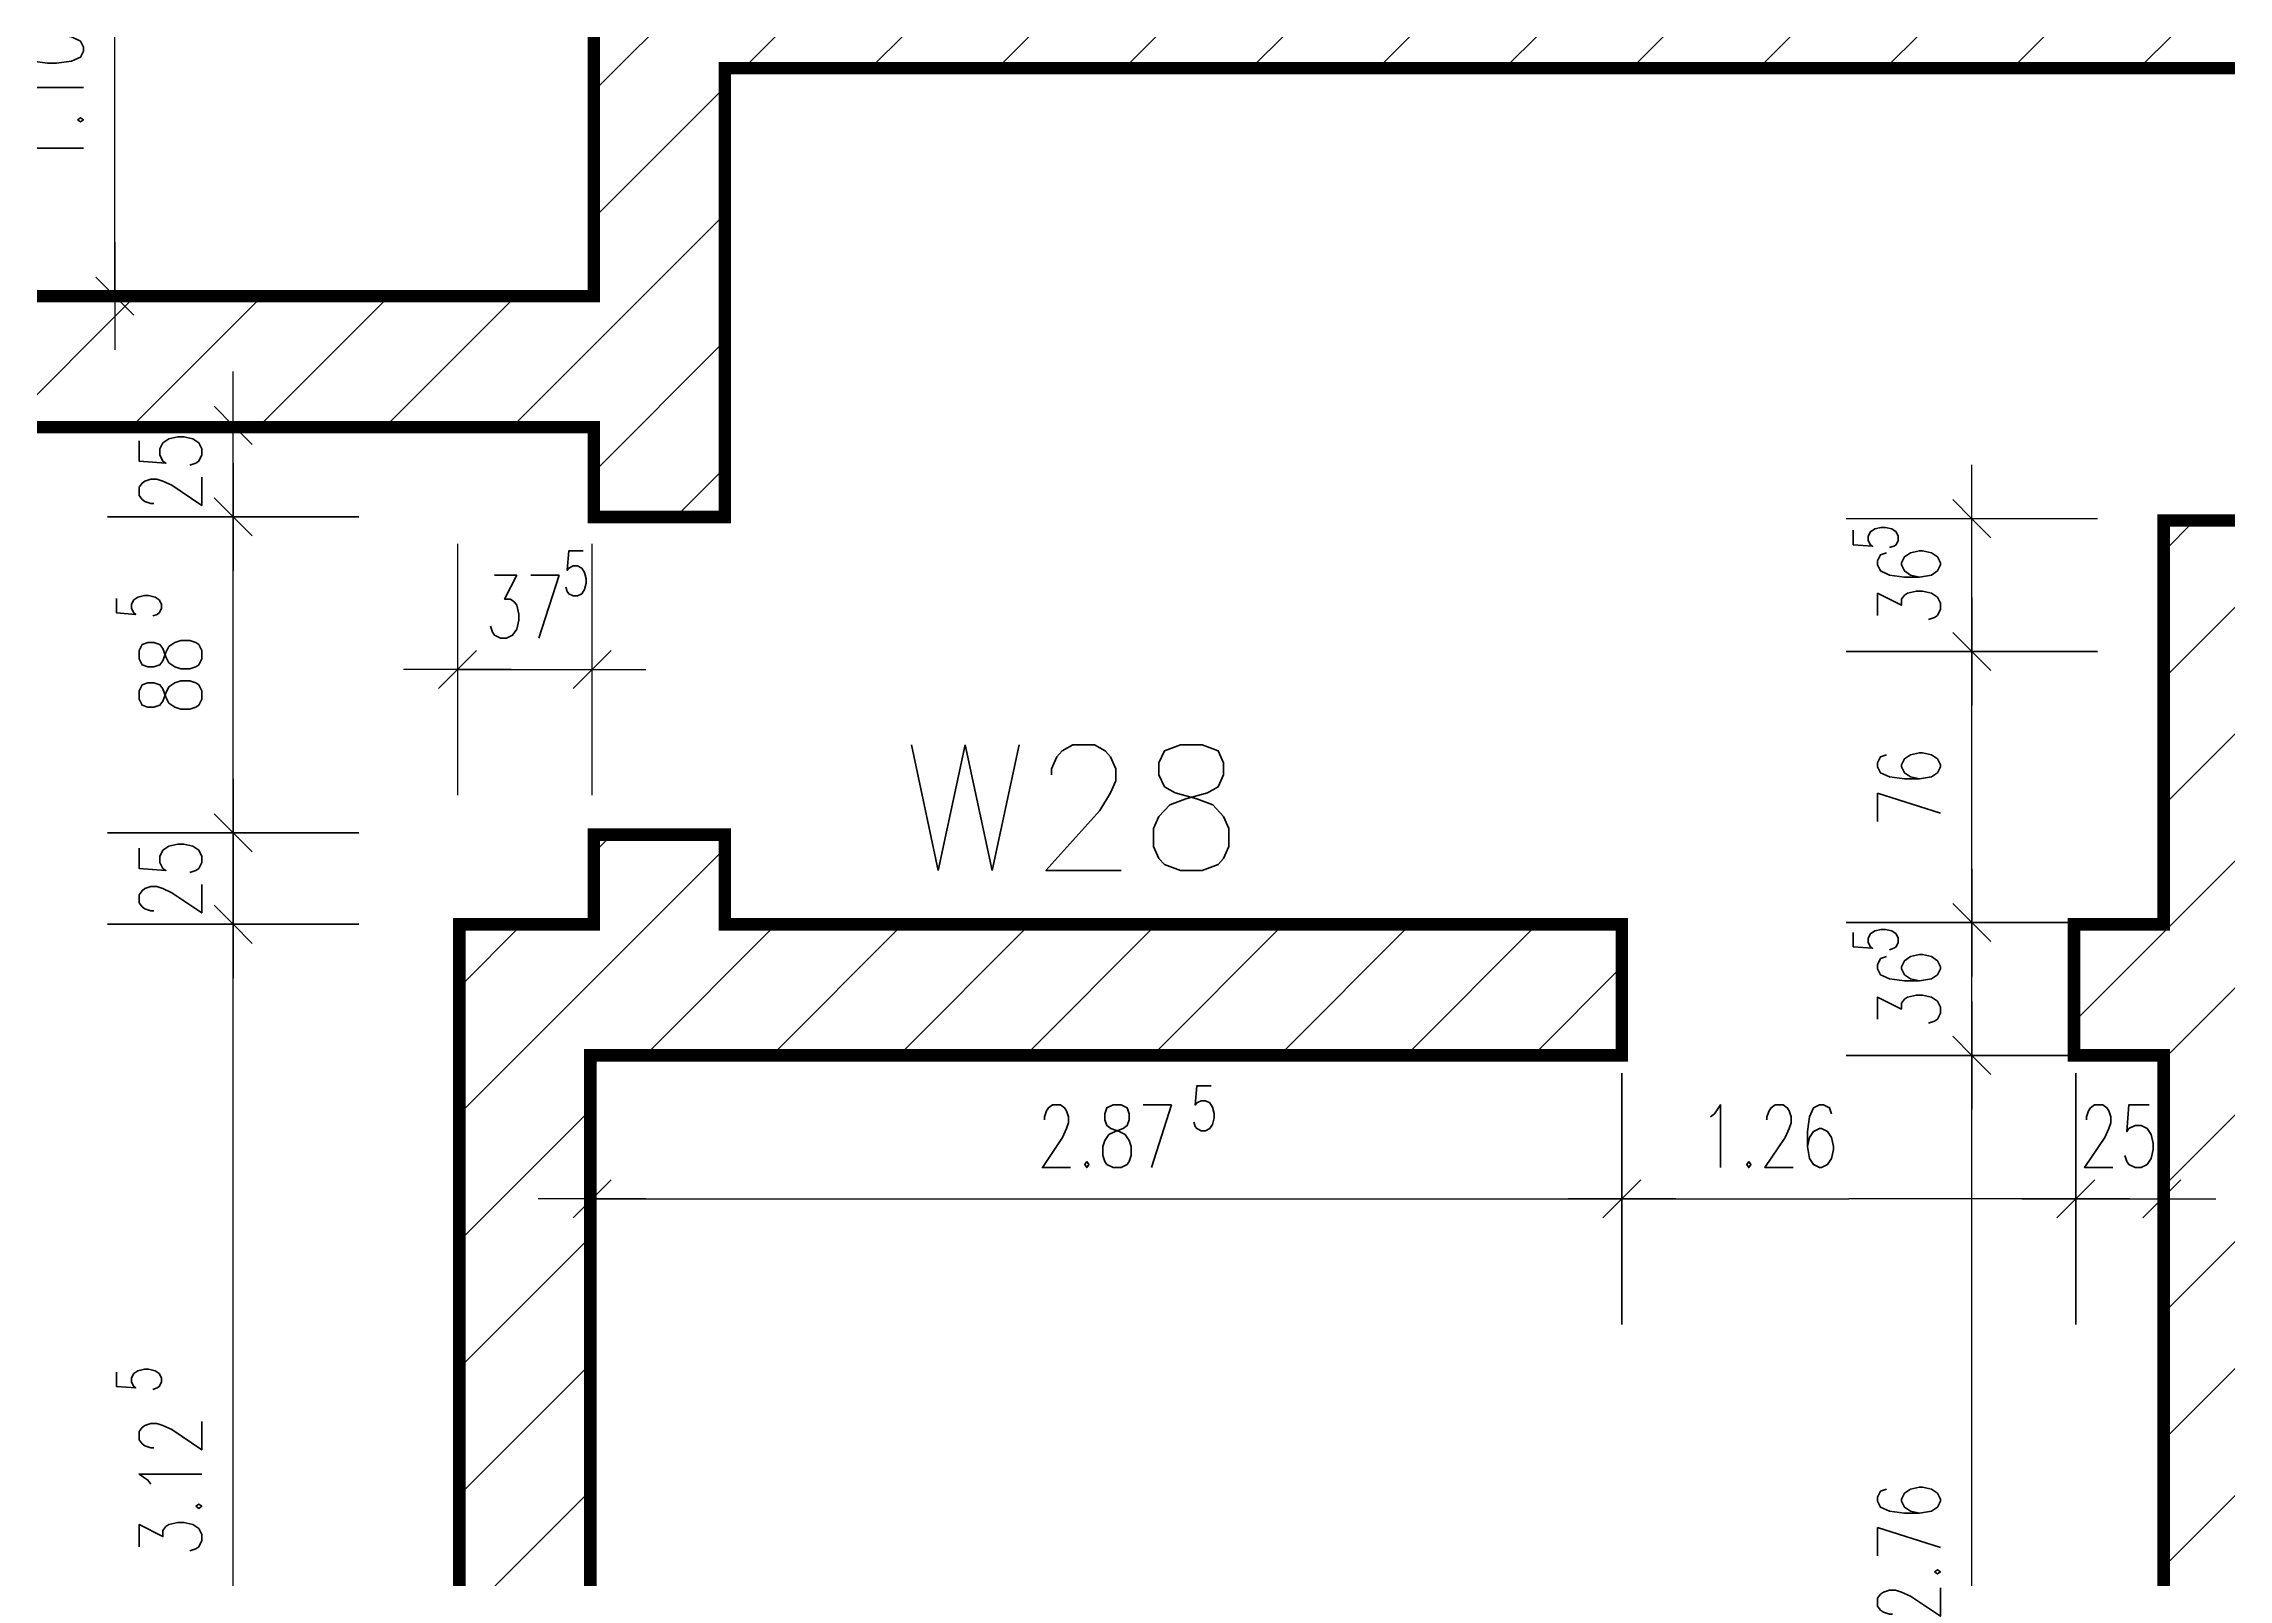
# Model space of a CAD drawing. Extents: x 0 to 42050, y 0 to 29700.
# Drawn here: x 8217 to 14305, y 10916 to 15193 of the extents above; entities that cross this region are included whole.
import ezdxf
from ezdxf.enums import TextEntityAlignment as Align

# ---------------------------------------------------------------- set-up
doc = ezdxf.new("R2010")
doc.units = 0
doc.header["$LTSCALE"] = 1000
doc.layers.get('0').update_dxf_attribs({"linetype": 'CONTINUOUS'})
doc.layers.get('DEFPOINTS').update_dxf_attribs({"linetype": 'CONTINUOUS'})
for name, color, linetype in [('BEMASSUNG', 3, 'CONTINUOUS'), ('LEGENDE-70', 1, 'CONTINUOUS'), ('MAUERWERK', 7, 'CONTINUOUS'), ('SCHRAFFUR-MAUER', 7, 'CONTINUOUS')]:
    doc.layers.add(name, color=color, linetype=linetype)
doc.styles.get("Standard").update_dxf_attribs({"font": 'TXT.SHX', "width": 0.75, "height": 175})
doc.styles.add('STANDART', font='TXT.SHX', dxfattribs={"width": 0.75, "height": 175})
doc.dimstyles.get("Standard").update_dxf_attribs({"dimtxt": 2.5, "dimasz": 2.5, "dimexe": 1.25, "dimexo": 0.625, "dimtad": 1, "dimcen": 2.5, "dimazin": 3, "dimtfac": 1, "dimtmove": 0, "dimatfit": 3})

# ---------------------------------------------------------------- blocks, each defined once
blk = doc.blocks.new('*X8')
at = {"color": 0}
for p, q in [((9750, 12939.339828), (9800.660172, 12990)), ((9375, 12210.786438), (10115, 12950.786438)), ((9375, 12564.339828), (9550.660172, 12740)), ((9892.766953, 12375), (10257.766953, 12740)), ((10246.320344, 12375), (10611.320344, 12740)), ((10599.873734, 12375), (10964.873734, 12740)), ((10953.427125, 12375), (11318.427125, 12740)), ((11306.980515, 12375), (11671.980515, 12740)), ((11660.533906, 12375), (12025.533906, 12740)), ((12014.087297, 12375), (12379.087297, 12740)), ((12367.640687, 12375), (12615, 12622.359313)), ((9375, 11857.233047), (9740, 12222.233047)), ((9375, 11503.679656), (9740, 11868.679656)), ((9375, 11150.126266), (9740, 11515.126266)), ((9375, 10796.572875), (9740, 11161.572875)), ((9375, 10443.019485), (9740, 10808.019485)), ((9375, 10089.466094), (9740, 10454.466094)), ((9375, 9735.912703), (9740, 10100.912703)), ((9242.640687, 9250), (9740, 9747.359313)), ((8750, 9464.466094), (8900.533906, 9615)), ((8889.087297, 9250), (9254.087297, 9615)), ((9596.194078, 9250), (9865, 9518.805922))]:
    blk.add_line(p, q, dxfattribs=at)
blk = doc.blocks.new('*X9')
at = {"color": 0}
for p, q in [((14125, 13425.252532), (14564.747468, 13865)), ((14125, 13778.805922), (14211.194078, 13865)), ((14553.300859, 13500), (14615, 13561.699141)), ((14125, 13071.699141), (14490, 13436.699141)), ((13875, 12468.145751), (14490, 13083.145751)), ((14125, 12364.59236), (14490, 12729.59236)), ((14125, 12011.038969), (14490, 12376.038969)), ((14125, 11657.485579), (14490, 12022.485579)), ((14125, 11303.932188), (14490, 11668.932188)), ((14125, 10950.378798), (14490, 11315.378798)), ((14125, 10596.825407), (14490, 10961.825407)), ((14125, 10243.272016), (14490, 10608.272016)), ((14125, 9889.718626), (14490, 10254.718626)), ((13838.834765, 9250), (14490, 9901.165235)), ((11250, 9489.59236), (11375.40764, 9615)), ((11363.961031, 9250), (11728.961031, 9615)), ((11717.514421, 9250), (12082.514421, 9615)), ((12071.067812, 9250), (12436.067812, 9615)), ((12424.621202, 9250), (12789.621202, 9615)), ((12778.174593, 9250), (13143.174593, 9615)), ((13131.727984, 9250), (13496.727984, 9615)), ((13485.281374, 9250), (13850.281374, 9615)), ((14192.388155, 9250), (14557.388155, 9615)), ((14545.941546, 9250), (14910.941546, 9615)), ((14899.494937, 9250), (15264.494937, 9615)), ((15253.048327, 9250), (15618.048327, 9615)), ((15606.601718, 9250), (15971.601718, 9615)), ((15960.155108, 9250), (16115, 9404.844892))]:
    blk.add_line(p, q, dxfattribs=at)
blk = doc.blocks.new('*X14')
at = {"color": 0}
for p, q in [((9750, 15060.660172), (10179.339828, 15490)), ((10167.893219, 15125), (10532.893219, 15490)), ((10521.446609, 15125), (10886.446609, 15490)), ((10875, 15125), (11240, 15490)), ((11228.553391, 15125), (11593.553391, 15490)), ((11582.106781, 15125), (11947.106781, 15490)), ((11935.660172, 15125), (12300.660172, 15490)), ((12289.213562, 15125), (12654.213562, 15490)), ((12642.766953, 15125), (13007.766953, 15490)), ((12996.320344, 15125), (13361.320344, 15490)), ((13349.873734, 15125), (13714.873734, 15490)), ((13703.427125, 15125), (14068.427125, 15490)), ((14056.980515, 15125), (14421.980515, 15490)), ((9750, 14707.106781), (10115, 15072.106781)), ((9521.446609, 14125), (10115, 14718.553391)), ((8107.233047, 14125), (8472.233047, 14490)), ((8460.786438, 14125), (8825.786438, 14490)), ((8814.339828, 14125), (9179.339828, 14490)), ((9167.893219, 14125), (9532.893219, 14490)), ((9750, 14000), (10115, 14365)), ((9978.553391, 13875), (10115, 14011.446609))]:
    blk.add_line(p, q, dxfattribs=at)
blk = doc.blocks.new('MASSHILFSLINIE')
for points in [[(0, -350), (0, 350)], [(-150, 0), (150, 0)], [(0, 0), (-53.033009, -53.033009)], [(0, 0), (53.033009, 53.033009)]]:
    blk.add_lwpolyline(points)
blk = doc.blocks.new('*D55')
at = {"color": 0, "linetype": 'BYBLOCK'}
blk.add_line((9746, 11975), (12614, 11975), dxfattribs=at)
at = {"layer": 'DEFPOINTS', "color": 0, "linetype": 'BYBLOCK'}
for p in [(9745, 12370), (12615, 12370), (12615, 11975)]:
    blk.add_point(p, dxfattribs=at)
at = {"color": 0, "linetype": 'BYBLOCK', "rotation": 180}
blk.add_blockref('MASSHILFSLINIE', (9745, 11975), dxfattribs=at)
at = {"color": 0, "linetype": 'BYBLOCK'}
blk.add_blockref('MASSHILFSLINIE', (12615, 11975), dxfattribs=at)
at = {"color": 0, "linetype": 'BYBLOCK', "width": 0.75}
blk.add_text('2.87', height=175, dxfattribs=at).set_placement((11180, 12150), align=Align.MIDDLE_CENTER)
blk = doc.blocks.new('*D146')
at = {"color": 0, "linetype": 'BYBLOCK'}
for p in [(12616, 11975), (13879, 11975)]:
    blk.add_line(p, (13247.5, 11975), dxfattribs=at)
at = {"layer": 'DEFPOINTS', "color": 0, "linetype": 'BYBLOCK'}
for p in [(12615, 12370), (13880, 11975), (13880, 11955)]:
    blk.add_point(p, dxfattribs=at)
at = {"color": 0, "linetype": 'BYBLOCK', "rotation": 180}
blk.add_blockref('MASSHILFSLINIE', (12615, 11975), dxfattribs=at)
at = {"color": 0, "linetype": 'BYBLOCK'}
blk.add_blockref('MASSHILFSLINIE', (13880, 11975), dxfattribs=at)
at = {"color": 0, "linetype": 'BYBLOCK', "style": 'STANDART', "width": 0.75}
blk.add_text('1.26', height=175, dxfattribs=at).set_placement((13025, 12150), align=Align.MIDDLE_CENTER)
blk = doc.blocks.new('*D56')
at = {"color": 0, "linetype": 'BYBLOCK'}
blk.add_line((13881, 11975), (14119, 11975), dxfattribs=at)
at = {"layer": 'DEFPOINTS', "color": 0, "linetype": 'BYBLOCK'}
for p in [(13880, 11955), (14120, 11975), (14120, 11975)]:
    blk.add_point(p, dxfattribs=at)
at = {"color": 0, "linetype": 'BYBLOCK', "rotation": 180}
blk.add_blockref('MASSHILFSLINIE', (13880, 11975), dxfattribs=at)
at = {"color": 0, "linetype": 'BYBLOCK'}
blk.add_blockref('MASSHILFSLINIE', (14120, 11975), dxfattribs=at)
at = {"color": 0, "linetype": 'BYBLOCK', "width": 0.75}
blk.add_text('25', height=175, dxfattribs=at).set_placement((14000, 12150), align=Align.MIDDLE_CENTER)
blk = doc.blocks.new('*D128')
at = {"color": 0, "linetype": 'BYBLOCK'}
blk.add_line((8415, 14491), (8415, 15584), dxfattribs=at)
at = {"layer": 'DEFPOINTS', "color": 0, "linetype": 'BYBLOCK'}
for p in [(7730, 15585), (8415, 15585), (7730, 14490)]:
    blk.add_point(p, dxfattribs=at)
at = {"color": 0, "linetype": 'BYBLOCK'}
for p, rotation in [((8415, 15585), 90), ((8415, 14490), 270)]:
    blk.add_blockref('MASSHILFSLINIE', p, dxfattribs=dict(at, rotation=rotation))
at = {"color": 0, "linetype": 'BYBLOCK', "style": 'STANDART', "width": 0.75}
blk.add_text('1.10', height=175, rotation=90, dxfattribs=at).set_placement((8240, 15037.5), align=Align.MIDDLE_CENTER)
blk = doc.blocks.new('*D141')
at = {"color": 0, "linetype": 'BYBLOCK'}
blk.add_line((8745, 9611), (8745, 12739), dxfattribs=at)
at = {"layer": 'DEFPOINTS', "color": 0, "linetype": 'BYBLOCK'}
for p in [(8745, 12740), (9010, 12740), (9010, 9610)]:
    blk.add_point(p, dxfattribs=at)
at = {"color": 0, "linetype": 'BYBLOCK'}
for p, rotation in [((8745, 12740), 90), ((8745, 9610), 270)]:
    blk.add_blockref('MASSHILFSLINIE', p, dxfattribs=dict(at, rotation=rotation))
at = {"color": 0, "linetype": 'BYBLOCK', "style": 'STANDART', "width": 0.75}
blk.add_text('3.12', height=175, rotation=90, dxfattribs=at).set_placement((8570, 11175), align=Align.MIDDLE_CENTER)
blk = doc.blocks.new('*D142')
at = {"color": 0, "linetype": 'BYBLOCK'}
blk.add_line((8745, 12741), (8745, 12994), dxfattribs=at)
at = {"layer": 'DEFPOINTS', "color": 0, "linetype": 'BYBLOCK'}
for p in [(8745, 12995), (9745, 12995), (9010, 12740)]:
    blk.add_point(p, dxfattribs=at)
at = {"color": 0, "linetype": 'BYBLOCK'}
for p, rotation in [((8745, 12995), 90), ((8745, 12740), 270)]:
    blk.add_blockref('MASSHILFSLINIE', p, dxfattribs=dict(at, rotation=rotation))
at = {"color": 0, "linetype": 'BYBLOCK', "style": 'STANDART', "width": 0.75}
blk.add_text('25', height=175, rotation=90, dxfattribs=at).set_placement((8570, 12867.5), align=Align.MIDDLE_CENTER)
blk = doc.blocks.new('*D143')
at = {"color": 0, "linetype": 'BYBLOCK'}
blk.add_line((8745, 12996), (8745, 13874), dxfattribs=at)
at = {"layer": 'DEFPOINTS', "color": 0, "linetype": 'BYBLOCK'}
for p in [(8745, 13875), (9755, 13875), (9745, 12995)]:
    blk.add_point(p, dxfattribs=at)
at = {"color": 0, "linetype": 'BYBLOCK'}
for p, rotation in [((8745, 13875), 90), ((8745, 12995), 270)]:
    blk.add_blockref('MASSHILFSLINIE', p, dxfattribs=dict(at, rotation=rotation))
at = {"color": 0, "linetype": 'BYBLOCK', "style": 'STANDART', "width": 0.75}
blk.add_text('88', height=175, rotation=90, dxfattribs=at).set_placement((8570, 13435), align=Align.MIDDLE_CENTER)
blk = doc.blocks.new('*D144')
at = {"color": 0, "linetype": 'BYBLOCK'}
blk.add_line((8745, 13876), (8745, 14129), dxfattribs=at)
at = {"layer": 'DEFPOINTS', "color": 0, "linetype": 'BYBLOCK'}
for p in [(8745, 14130), (9735, 14130), (9755, 13875)]:
    blk.add_point(p, dxfattribs=at)
at = {"color": 0, "linetype": 'BYBLOCK'}
for p, rotation in [((8745, 14130), 90), ((8745, 13875), 270)]:
    blk.add_blockref('MASSHILFSLINIE', p, dxfattribs=dict(at, rotation=rotation))
at = {"color": 0, "linetype": 'BYBLOCK', "style": 'STANDART', "width": 0.75}
blk.add_text('25', height=175, rotation=90, dxfattribs=at).set_placement((8570, 14002.5), align=Align.MIDDLE_CENTER)
blk = doc.blocks.new('*D145')
at = {"color": 0, "linetype": 'BYBLOCK'}
blk.add_line((9371, 13450), (9744, 13450), dxfattribs=at)
at = {"layer": 'DEFPOINTS', "color": 0, "linetype": 'BYBLOCK'}
for p in [(9745, 13450), (9370, 12745), (9745, 12745)]:
    blk.add_point(p, dxfattribs=at)
at = {"color": 0, "linetype": 'BYBLOCK', "rotation": 180}
blk.add_blockref('MASSHILFSLINIE', (9370, 13450), dxfattribs=at)
at = {"color": 0, "linetype": 'BYBLOCK'}
blk.add_blockref('MASSHILFSLINIE', (9745, 13450), dxfattribs=at)
at = {"color": 0, "linetype": 'BYBLOCK', "style": 'STANDART', "width": 0.75}
blk.add_text('37', height=175, dxfattribs=at).set_placement((9557.5, 13625), align=Align.MIDDLE_CENTER)
blk = doc.blocks.new('*D147')
at = {"color": 0, "linetype": 'BYBLOCK'}
blk.add_line((13590, 9611), (13590, 12374), dxfattribs=at)
at = {"layer": 'DEFPOINTS', "color": 0, "linetype": 'BYBLOCK'}
for p in [(13590, 12375), (13775, 12375), (13775, 9610)]:
    blk.add_point(p, dxfattribs=at)
at = {"color": 0, "linetype": 'BYBLOCK'}
for p, rotation in [((13590, 12375), 90), ((13590, 9610), 270)]:
    blk.add_blockref('MASSHILFSLINIE', p, dxfattribs=dict(at, rotation=rotation))
at = {"color": 0, "linetype": 'BYBLOCK', "style": 'STANDART', "width": 0.75}
blk.add_text('2.76', height=175, rotation=90, dxfattribs=at).set_placement((13415, 10992.5), align=Align.MIDDLE_CENTER)
blk = doc.blocks.new('*D148')
at = {"color": 0, "linetype": 'BYBLOCK'}
blk.add_line((13590, 12376), (13590, 12744), dxfattribs=at)
at = {"layer": 'DEFPOINTS', "color": 0, "linetype": 'BYBLOCK'}
for p in [(13590, 12745), (13875, 12745), (13775, 12375)]:
    blk.add_point(p, dxfattribs=at)
at = {"color": 0, "linetype": 'BYBLOCK'}
for p, rotation in [((13590, 12745), 90), ((13590, 12375), 270)]:
    blk.add_blockref('MASSHILFSLINIE', p, dxfattribs=dict(at, rotation=rotation))
at = {"color": 0, "linetype": 'BYBLOCK', "style": 'STANDART', "width": 0.75}
blk.add_text('36', height=175, rotation=90, dxfattribs=at).set_placement((13415, 12560), align=Align.MIDDLE_CENTER)
blk = doc.blocks.new('*D149')
at = {"color": 0, "linetype": 'BYBLOCK'}
blk.add_line((13590, 12746), (13590, 13499), dxfattribs=at)
at = {"layer": 'DEFPOINTS', "color": 0, "linetype": 'BYBLOCK'}
for p in [(13590, 13500), (13880, 13500), (13880, 12745)]:
    blk.add_point(p, dxfattribs=at)
at = {"color": 0, "linetype": 'BYBLOCK'}
for p, rotation in [((13590, 13500), 90), ((13590, 12745), 270)]:
    blk.add_blockref('MASSHILFSLINIE', p, dxfattribs=dict(at, rotation=rotation))
at = {"color": 0, "linetype": 'BYBLOCK', "style": 'STANDART', "width": 0.75}
blk.add_text('76', height=175, rotation=90, dxfattribs=at).set_placement((13415, 13122.5), align=Align.MIDDLE_CENTER)
blk = doc.blocks.new('*D150')
at = {"color": 0, "linetype": 'BYBLOCK'}
blk.add_line((13590, 13501), (13590, 13869), dxfattribs=at)
at = {"layer": 'DEFPOINTS', "color": 0, "linetype": 'BYBLOCK'}
for p in [(13590, 13870), (14125, 13870), (13880, 13500)]:
    blk.add_point(p, dxfattribs=at)
at = {"color": 0, "linetype": 'BYBLOCK'}
for p, rotation in [((13590, 13870), 90), ((13590, 13500), 270)]:
    blk.add_blockref('MASSHILFSLINIE', p, dxfattribs=dict(at, rotation=rotation))
at = {"color": 0, "linetype": 'BYBLOCK', "style": 'STANDART', "width": 0.75}
blk.add_text('36', height=175, rotation=90, dxfattribs=at).set_placement((13415, 13685), align=Align.MIDDLE_CENTER)

msp = doc.modelspace()

# ---------------------------------------------------------------- linework, layer by layer
at = {"layer": 'MAUERWERK', "const_width": 35}
msp.add_lwpolyline([(7740, 9250), (7740, 9615), (5365, 9615), (5365, 14125), (9750, 14125), (9750, 13875), (10115, 13875), (10115, 15125), (15750, 15125), (15750, 15000), (16115, 15000), (16115, 15625), (16365, 15625), (16365, 15990), (15750, 15990), (15750, 15490), (10115, 15490), (10115, 15740), (9750, 15740), (9750, 14490), (5365, 14490), (5365, 14615), (5000, 14615), (5000, 9250)], dxfattribs=at)
for points in [[(11250, 9615), (11250, 9250), (16115, 9250), (16115, 9615), (14490, 9615), (14490, 13500), (14615, 13500), (14615, 13865), (14125, 13865), (14125, 12740), (13875, 12740), (13875, 12375), (14125, 12375), (14125, 9615)], [(8750, 9250), (9865, 9250), (9865, 9615), (9740, 9615), (9740, 12375), (12615, 12375), (12615, 12740), (10115, 12740), (10115, 12990), (9750, 12990), (9750, 12740), (9375, 12740), (9375, 9615), (8750, 9615)]]:
    msp.add_lwpolyline(points, close=True, dxfattribs=at)
at = {"layer": 'MAUERWERK'}
for p in [(11085, 15125), (12095, 15125), (13105, 15125), (14115, 15125), (10115, 15085), (8600, 14490), (9610, 14490), (8545, 14125), (9555, 14125), (10115, 14075)]:
    msp.add_point(p, dxfattribs=at)

# ---------------------------------------------------------------- block references
at = {"layer": 'SCHRAFFUR-MAUER'}
for name in ['*X14', '*X9', '*X8']:
    msp.add_blockref(name, (0, 0), dxfattribs=at)

# ---------------------------------------------------------------- texts
at = {"layer": 'BEMASSUNG', "width": 0.75}
for p in [(13385, 13777.360287), (8545, 13587.360287), (13385, 12657.360287), (8545, 11432.360287)]:
    msp.add_text('5', height=125, rotation=90, dxfattribs=at).set_placement(p)
at = {"layer": 'BEMASSUNG', "style": 'STANDART', "width": 0.75}
for p in [(9660, 13655), (11410, 12165)]:
    msp.add_text('5', height=125, dxfattribs=at).set_placement(p)
at = {"layer": 'LEGENDE-70'}
msp.add_text('W28', height=350, dxfattribs=at).set_placement((10605, 12890))

# ---------------------------------------------------------------- dimensions: what is measured, and where the dimension line sits
at = {"layer": 'BEMASSUNG'}
for base, p1, p2, text, picture, middle in [((8415, 15585), (7730, 14490), (7730, 15585), '1.10', '*D128', (8240, 15037.5)), ((8745, 14130), (9755, 13875), (9735, 14130), '25', '*D144', (8570, 14002.5)), ((8745, 13875), (9745, 12995), (9755, 13875), '88', '*D143', (8570, 13435)), ((13590, 13870), (13880, 13500), (14125, 13870), '36', '*D150', (13415, 13685)), ((13590, 13500), (13880, 12745), (13880, 13500), '76', '*D149', (13415, 13122.5)), ((8745, 12995), (9010, 12740), (9745, 12995), '25', '*D142', (8570, 12867.5)), ((8745, 12740), (9010, 9610), (9010, 12740), '3.12', '*D141', (8570, 11175)), ((13590, 12745), (13775, 12375), (13875, 12745), '36', '*D148', (13415, 12560)), ((13590, 12375), (13775, 9610), (13775, 12375), '2.76', '*D147', (13415, 10992.5))]:
    dim = msp.add_linear_dim(base=base, p1=p1, p2=p2, angle=90, text=text, dimstyle='Standard', dxfattribs=at)
    dim.commit()
    dim.dimension.update_dxf_attribs({"geometry": picture, "text_midpoint": middle})
for base, p1, p2, text, picture, middle in [((9745, 13450), (9370, 12745), (9745, 12745), '37', '*D145', (9557.5, 13625)), ((12615, 11975), (9745, 12370), (12615, 12370), '2.87', '*D55', (11180, 12150)), ((14120, 11975), (13880, 11955), (14120, 11975), '25', '*D56', (14000, 12150))]:
    dim = msp.add_linear_dim(base=base, p1=p1, p2=p2, text=text, dimstyle='Standard', dxfattribs=at)
    dim.commit()
    dim.dimension.update_dxf_attribs({"geometry": picture, "text_midpoint": middle})
dim = msp.add_linear_dim(base=(13880, 11975), p1=(12615, 12370), p2=(13880, 11955), text='1.26', dimstyle='Standard', dxfattribs=at)
dim.commit()
dim.dimension.update_dxf_attribs({"geometry": '*D146', "text_midpoint": (13025, 12150), "dimtype": 128})

doc.saveas('drawing.dxf')
